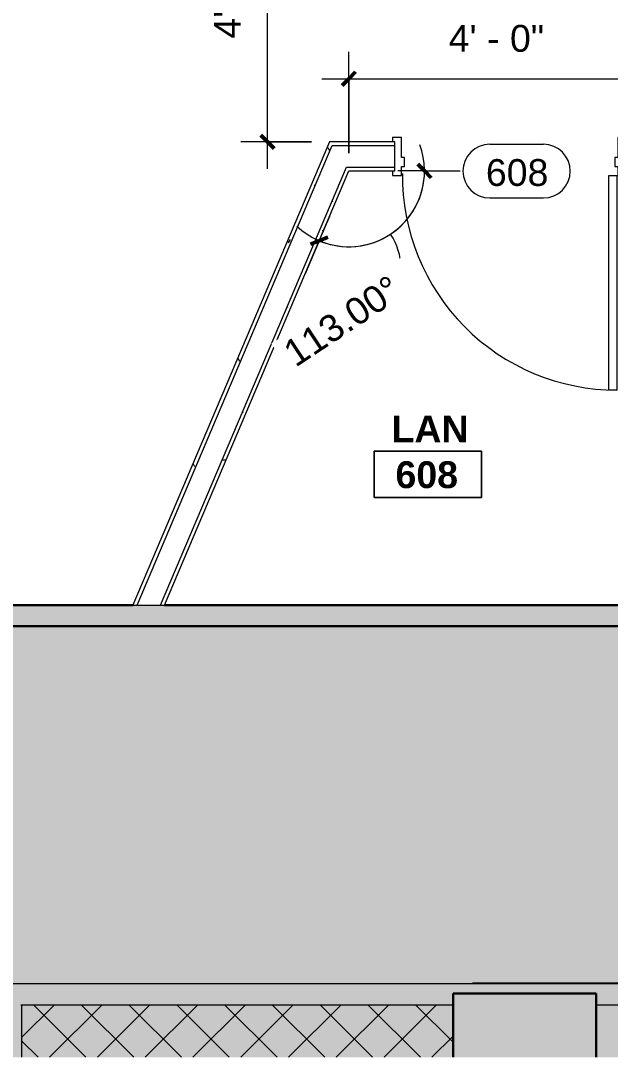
# Model space of a CAD drawing. Header units: inches. Extents: x 920 to 6887, y -557 to 2585.
# Drawn here: x 1854.9 to 1953.8, y 821.4 to 995.3 of the extents above; entities that cross this region are included whole.
import ezdxf

# ---------------------------------------------------------------- set-up
doc = ezdxf.new("R2010")
doc.units = ezdxf.units.IN
doc.header["$MEASUREMENT"] = 0
for name, color, linetype, lineweight in [('7200-WISCONSIN-AVE-6TH-FLOOR-031418_dwg _2_', 8, 'Continuous', 9), ('A-ANNO-DIMS', 211, 'Continuous', 9), ('A-ANNO-DIMS-48', 211, 'Continuous', 9), ('A-AREA-IDEN', 2, 'Continuous', 9), ('A-DETL-GENF', 92, 'Continuous', 9), ('A-DOOR', 31, 'Continuous', 18), ('A-DOOR-IDEN', 31, 'Continuous', 9), ('A-WALL', 113, 'Continuous', 13), ('A-WALL-PATT', 111, 'Continuous', 18), ('Bb-col', 7, 'Continuous', 9), ('I-WALL', 2, 'Continuous', 18), ('Q-CASE', 31, 'Continuous', 9), ('S-COLS', 52, 'Continuous', 18)]:
    doc.layers.add(name, color=color, linetype=linetype, lineweight=lineweight)
doc.styles.add('Swis721 Lt BT_1', font='swissl.ttf', dxfattribs={"height": 4.5})
doc.styles.add('Swis721 Lt BT_B_1', font='', dxfattribs={"height": 4.5})
doc.styles.get('Swis721 Lt BT_B_1').set_extended_font_data('Swis721 Lt BT', bold=True)
doc.dimstyles.new('OTJ_-_3_32__Linear__1_2__Tolerance', dxfattribs={"dimscale": 12, "dimtxt": 4.748918, "dimasz": 0.1875, "dimexe": 0.375, "dimexo": 0.25, "dimgap": 0.25, "dimtad": 1, "dimdec": 1, "dimrnd": 0.5, "dimzin": 3, "dimdsep": 46, "dimlunit": 4, "dimtxsty": 'Swis721 Lt BT_1', "dimblk1": 'OBLIQUE', "dimblk2": 'OBLIQUE', "dimsah": 1, "dimcen": 0.09, "dimdle": 0.375, "dimazin": 0, "dimtfac": 1, "dimtdec": 4, "dimtix": 1, "dimtmove": 0, "dimatfit": 3, "dimfxl": 1, "dimtvp": 1, "dimfrac": 2, "dimtolj": 1, "dimtzin": 0, "dimarcsym": 2})
doc.dimstyles.new('OTJ_-_Angular_-_3_32_', dxfattribs={"dimscale": 12, "dimtxt": 4.748918, "dimasz": 0.1875, "dimexe": 0.375, "dimexo": 0.25, "dimgap": 0.25, "dimtad": 1, "dimdec": 1, "dimrnd": 0.5, "dimzin": 3, "dimdsep": 46, "dimlunit": 4, "dimtxsty": 'Swis721 Lt BT_1', "dimblk1": 'OBLIQUE', "dimblk2": 'OBLIQUE', "dimsah": 1, "dimcen": 0.09, "dimdle": 0.375, "dimazin": 0, "dimtfac": 1, "dimtdec": 4, "dimtix": 1, "dimtmove": 1, "dimatfit": 3, "dimfxl": 1, "dimtvp": 1, "dimtfill": 1, "dimfrac": 2, "dimtolj": 1, "dimtzin": 0, "dimarcsym": 2})
pattern_1 = [(0, (-1271.5816, 0), (15.36, 3.84), [0.634, -10.886, 0.634, -10.886, -61.44]), (0, (-1271.5816, 0), (15.36, 3.84), [-23.04, 0.634, -22.406, 0.634, -10.886, -26.88]), (0, (-1271.5816, 0), (15.36, 3.84), [-57.6, 0.634, -7.046, 0.634, -18.566]), (120, (-1265.8216, 1.92), (-11.0055376, 11.38215), [0.634, -10.886, 0.634, -10.886, -61.44]), (120, (-1265.8216, 1.92), (-11.0055376, 11.38215), [-23.04, 0.634, -22.406, 0.634, -10.886, -26.88]), (120, (-1265.8216, 1.92), (-11.0055376, 11.38215), [-57.6, 0.634, -7.046, 0.634, -18.566]), (240, (-1263.9016, 9.6), (-4.3544624, -15.22215), [0.634, -10.886, 0.634, -10.886, -61.44]), (240, (-1263.9016, 9.6), (-4.3544624, -15.22215), [-23.04, 0.634, -22.406, 0.634, -10.886, -26.88]), (240, (-1263.9016, 9.6), (-4.3544624, -15.22215), [-57.6, 0.634, -7.046, 0.634, -18.566])]

# ---------------------------------------------------------------- blocks, each defined once
blk = doc.blocks.new('7200-WISCONSIN-AVE-6TH-FLOOR-031418_dwg _2_-7392751-Level 06  CONSTRUCTION')
at = {"layer": 'Bb-col', "flags": 128}
blk.add_lwpolyline([(3265.75, 833.75), (3265.75, 833.88), (3202.25, 833.88), (3202.25, 833.75)], dxfattribs=at)
blk = doc.blocks.new('Concrete-Rectangular-Column - 24 x 24-7025868-Level 06  CONSTRUCTION')
at = {"layer": 'S-COLS', "lineweight": 9}
blk.add_hatch(color=7, dxfattribs=at).paths.add_polyline_path([(12, 1.33), (12, 12), (-12, 12), (-12, 1.33)], flags=0)
at = {"layer": 'S-COLS', "color": 8, "lineweight": 30}
for p, q in [((12, 12), (-12, 12)), ((-12, 12), (-12, 1.33)), ((12, 1.33), (12, 12))]:
    blk.add_line(p, q, dxfattribs=at)
blk = doc.blocks.new('Casework 14 - Casework 3-6973266-Level 06  CONSTRUCTION')
at = {"layer": 'Q-CASE'}
h = blk.add_hatch(dxfattribs=at)
h.set_pattern_fill('FP_4', color=256, style=0, pattern_type=2)
h.set_pattern_definition([(45, (3.807, 23.187), (-4.006467, 4.006467), []), (135, (3.807, 23.187), (-4.006467, -4.006467), [])])
h.paths.add_polyline_path([(3130.46, 844.63), (3202.81, 844.63), (3202.81, 853.44), (3130.46, 853.44)], flags=0)
blk.add_line((3130.46, 853.44), (3130.46, 844.63), dxfattribs=at)
blk = doc.blocks.new('Door - Single - Solid Door-7376482-Level 06  CONSTRUCTION')
at = {"layer": 'A-DOOR'}
for p, q in [((-14.01, 39.28), (-12.63, 39.28)), ((-14.01, 3.28), (-14.01, 39.28)), ((-12.63, 39.28), (-12.63, 3.28)), ((-12.63, 3.28), (-14.01, 3.28))]:
    blk.add_line(p, q, dxfattribs=at)
at = {"layer": 'A-DOOR', "lineweight": 9}
for p, q in [((-15.63, 3.28), (-15.63, 2.53)), ((-14.13, 3.28), (-15.63, 3.28)), ((-14.13, 1.78), (-14.13, 3.28)), ((-13.63, 1.78), (-14.13, 1.78)), ((-13.63, 0.28), (-13.63, 1.78)), ((22.12, 1.78), (21.62, 1.78)), ((21.62, 1.78), (21.62, 0.28)), ((23.62, 3.28), (22.12, 3.28)), ((22.12, 3.28), (22.12, 1.78)), ((23.62, 2.53), (23.62, 3.28)), ((-14.13, -3.1), (-14.13, 0.28)), ((-14.13, 0.28), (-13.63, 0.28)), ((21.62, 0.28), (22.12, 0.28)), ((22.12, 0.28), (22.12, -3.1)), ((-15.63, -2.35), (-15.63, -3.1)), ((-15.63, -3.1), (-14.13, -3.1)), ((22.12, -3.1), (23.62, -3.1)), ((23.62, -3.1), (23.62, -2.35))]:
    blk.add_line(p, q, dxfattribs=at)
blk.add_arc((-14.01, 3.28), 36, 359.5, 90, dxfattribs=at)
blk = doc.blocks.new('Room Tag - Room Name and Number-3379422-Level 06  CONSTRUCTION')
at = {"layer": 'A-AREA-IDEN'}
for p, q in [((-0.1881, -0.1636), (-0.1881, -0.0018)), ((-0.1881, -0.0018), (0.1869, -0.0018)), ((0.1869, -0.0018), (-0.1881, -0.0018)), ((-0.1881, -0.0018), (-0.1881, -0.1636)), ((0.1869, -0.0018), (0.1869, -0.1636)), ((0.1869, -0.1636), (0.1869, -0.0018)), ((0.1869, -0.1636), (-0.1881, -0.1636)), ((-0.1881, -0.1636), (0.1869, -0.1636))]:
    blk.add_line(p, q, dxfattribs=at)
blk = doc.blocks.new('Door Tag - Door Tag-41184-Level 06  CONSTRUCTION')
at = {"layer": 'A-DOOR-IDEN'}
for p, q in [((-0.09375, 0.09375), (0.09375, 0.09375)), ((-0.09375, -0.09375), (0.09375, -0.09375))]:
    blk.add_line(p, q, dxfattribs=at)
for centre, start, end in [((-0.09375, 0), 90, 270), ((0.09375, 0), 270, 90)]:
    blk.add_arc(centre, 0.09375, start, end, dxfattribs=at)
blk = doc.blocks.new('DIMBLOCK6-Level 06  CONSTRUCTION')
at = {"layer": 'A-ANNO-DIMS-48'}
for p, q in [((1909.94, 973.07), (1909.94, 990.05)), ((1957.98, 973.07), (1957.98, 990.05)), ((1905.44, 985.55), (1962.48, 985.55)), ((1909.94, 985.55), (1909.94, 973.07)), ((1957.98, 985.55), (1957.98, 973.07))]:
    blk.add_line(p, q, dxfattribs=at)
at = {"layer": 'A-ANNO-DIMS-48', "lineweight": 50}
for p, q in [((1909.94, 985.55), (1908.82, 984.42)), ((1909.94, 985.55), (1911.07, 986.67)), ((1957.98, 985.55), (1956.86, 984.42)), ((1957.98, 985.55), (1959.11, 986.67))]:
    blk.add_line(p, q, dxfattribs=at)
at = {"layer": 'A-ANNO-DIMS-48', "color": 0, "insert": (1926.69, 994.56), "char_height": 4.5, "width": 17.4579, "attachment_point": 1, "line_spacing_factor": 1.005062, "style": 'Swis721 Lt BT_1'}
blk.add_mtext('4\' - 0"', dxfattribs=at)
blk = doc.blocks.new('_Oblique')
at = {"color": 0, "linetype": 'ByBlock', "lineweight": -2}
blk.add_line((-0.5, -0.5), (0.5, 0.5), dxfattribs=at)
blk = doc.blocks.new('DIMBLOCK7-Level 06  CONSTRUCTION')
at = {"layer": 'A-ANNO-DIMS-48'}
for p, q in [((1922.64, 970.07), (1918.14, 970.07)), ((1922.64, 970.07), (1928.64, 970.07)), ((1904.98, 958.37), (1906.74, 962.52)), ((1904.98, 958.37), (1902.63, 952.85)), ((1904.98, 958.37), (1904.98, 958.37))]:
    blk.add_line(p, q, dxfattribs=at)
at = {"layer": 'A-ANNO-DIMS-48', "lineweight": 50}
for p, q in [((1922.64, 970.07), (1921.52, 971.19)), ((1922.64, 970.07), (1923.77, 968.94)), ((1904.98, 958.37), (1903.5, 957.78)), ((1904.98, 958.37), (1906.45, 958.97))]:
    blk.add_line(p, q, dxfattribs=at)
at = {"layer": 'A-ANNO-DIMS-48'}
for start, end in [(226.7023, 20.2977), (247, 360)]:
    blk.add_arc((1909.94, 970.07), 12.7, start, end, dxfattribs=at)
blk.add_ellipse((1912.45, 956.49), major_axis=(-4.21, 6.36), ratio=0.708477, start_param=3.141593, end_param=4.712389, dxfattribs=at)
at = {"layer": 'A-ANNO-DIMS-48', "color": 0, "insert": (1898.51, 940.81), "char_height": 4.5, "width": 24.3325, "attachment_point": 1, "rotation": 33.5, "line_spacing_factor": 1.005062, "style": 'Swis721 Lt BT_1', "bg_fill": 3, "box_fill_scale": 1.25, "bg_fill_color": 256, "bg_fill_true_color": 13158600, "bg_fill_transparency": 0}
blk.add_mtext('113.00°', dxfattribs=at)
blk = doc.blocks.new('DIMBLOCK12-Level 06  CONSTRUCTION')
at = {"layer": 'A-ANNO-DIMS-48'}
for p, q in [((1896.33, 970.44), (1896.33, 1028.63)), ((1908.42, 1024.13), (1891.83, 1024.13)), ((1896.33, 1024.13), (1908.42, 1024.13)), ((1903.71, 974.94), (1891.83, 974.94)), ((1896.33, 974.94), (1903.71, 974.94))]:
    blk.add_line(p, q, dxfattribs=at)
at = {"layer": 'A-ANNO-DIMS-48', "lineweight": 50}
for p, q in [((1896.33, 1024.13), (1895.2, 1025.25)), ((1896.33, 1024.13), (1897.45, 1023)), ((1896.33, 974.94), (1895.2, 976.07)), ((1896.33, 974.94), (1897.45, 973.82))]:
    blk.add_line(p, q, dxfattribs=at)
at = {"layer": 'A-ANNO-DIMS-48', "color": 0, "insert": (1887.32, 992.26), "char_height": 4.5, "width": 17.4579, "attachment_point": 1, "rotation": 90, "line_spacing_factor": 1.005062, "style": 'Swis721 Lt BT_1'}
blk.add_mtext('4\' - 1"', dxfattribs=at)

msp = doc.modelspace()

# ---------------------------------------------------------------- hatches: boundary and pattern name
at = {"layer": 'A-DETL-GENF'}
h = msp.add_hatch(color=254, dxfattribs=at)
h.paths.add_polyline_path([(1675.45, 821.45), (1728.42, 821.45), (1728.42, 832.12), (1752.42, 832.12), (1752.42, 821.45), (1927.42, 821.45), (1927.42, 832.12), (1951.42, 832.12), (1951.42, 821.45), (1968.42, 821.45), (1968.42, 832.12), (1992.42, 832.12), (1992.42, 821.45), (2208.42, 821.45), (2208.42, 832.12), (2232.42, 832.12), (2232.42, 821.45), (2448.42, 821.45), (2448.42, 832.12), (2472.42, 832.12), (2472.42, 821.45), (2540.09, 821.45), (2540.09, 893.75), (1823.12, 893.75), (1821.97, 894.13), (1757, 894.13), (1757, 876.13), (1703.92, 876.13), (1684.62, 931.81), (1675.45, 928.75), (1675.45, 830.25)], flags=0)
h.paths.add_polyline_path([(2447.22, 897.25), (2540.09, 897.25), (2540.09, 1320.13), (2480.42, 1320.13), (2480.42, 1307.13), (2472.92, 1307.13), (2472.92, 1288.13), (2448.92, 1288.13), (2448.92, 1307.13), (2447.22, 1307.13), (2447.22, 1000.25)], flags=0)
h.paths.add_polyline_path([(1677.71, 934.49), (1721.49, 949.13), (1719.94, 953.62), (1676.2, 939), (1676.63, 937.73)], flags=0)
h.paths.add_polyline_path([(1675.45, 943.62), (1718.42, 957.99), (1709.59, 983.48), (1710.76, 983.88), (1711.39, 982), (1714.62, 983.08), (1715.27, 981.19), (1763.71, 997.38), (1762.44, 1001.17), (1766.24, 1002.44), (1764.97, 1006.23), (1768.76, 1007.5), (1756.71, 1043.54), (1752.92, 1042.29), (1751.65, 1046.07), (1747.86, 1044.8), (1746.59, 1048.59), (1740.9, 1046.69), (1739.79, 1050.01), (1773.93, 1061.42), (1721.94, 1216.96), (1675.45, 1201.42), (1675.45, 1028.5), (1697.11, 1035.74), (1702.02, 1021.05), (1698.7, 1019.94), (1694.9, 1031.31), (1675.45, 1024.81), (1675.45, 944.76)], flags=0)
h.paths.add_polyline_path([(1727.43, 946.12), (1724.53, 955.15), (1724.32, 955.08), (1727.42, 946.16)], flags=0)
h.paths.add_polyline_path([(1722.81, 959.45), (1723.12, 959.56), (1717.16, 978.13), (1716.42, 977.88), (1722.74, 959.63)], flags=0)
h.paths.add_polyline_path([(1765.61, 998.01), (1796.9, 1008.47), (1779.63, 1060.16), (1779.15, 1060), (1786.76, 1037.24), (1764, 1029.63), (1756.39, 1052.39), (1748.33, 1049.7), (1749.12, 1047.33), (1752.92, 1048.6), (1754.18, 1044.8), (1757.98, 1046.07), (1771.29, 1006.24), (1767.5, 1004.97), (1768.76, 1001.17), (1764.97, 999.91), (1765.56, 998.14)], flags=0)
h.paths.add_polyline_path([(2472.42, 1048.13), (2448.42, 1048.13), (2448.42, 1072.13), (2472.42, 1072.13)], flags=0)
h.paths.add_polyline_path([(1775.83, 1062.06), (1778.68, 1063.01), (1739.42, 1180.45), (1739.42, 1288.13), (1728.17, 1288.13), (1728.17, 1307.13), (1704.98, 1307.13), (1731.18, 1228.75), (1677.6, 1210.84), (1679.58, 1204.91), (1723.2, 1219.49), (1775.51, 1063.01)], flags=0)
h.paths.add_polyline_path([(1675.45, 1214.07), (1726.67, 1231.2), (1675.45, 1384.45), (1675.45, 1214.39)], flags=0)
h.paths.add_polyline_path([(1752.42, 1288.13), (1752.42, 1307.13), (1752.17, 1307.13), (1752.17, 1288.13)], flags=0)
at = {"layer": 'A-WALL-PATT', "lineweight": 9}
h = msp.add_hatch(dxfattribs=at)
h.set_pattern_fill('FP_5', color=256, style=0, pattern_type=2)
h.set_pattern_definition(pattern_1)
h.paths.add_polyline_path([(1874.42, 897.25), (1907.39, 974.94), (1906.71, 974.94), (1873.74, 897.25)], flags=0)
h = msp.add_hatch(dxfattribs=at)
h.set_pattern_fill('FP_5', color=256, style=0, pattern_type=2)
h.set_pattern_definition(pattern_1)
h.paths.add_polyline_path([(1878.35, 897.25), (1879.03, 897.25), (1910.21, 970.69), (1909.53, 970.69), (1891.61, 928.47)], flags=0)
h = msp.add_hatch(dxfattribs=at)
h.set_pattern_fill('FP_5', color=256, style=0, pattern_type=2)
h.set_pattern_definition(pattern_1)
h.paths.add_polyline_path([(1911.74, 970.07), (1917.67, 970.07), (1917.67, 970.69), (1910.21, 970.69), (1909.94, 970.07), (1911.07, 970.07)], flags=0)
h.paths.add_polyline_path([(1957.98, 970.07), (1957.98, 970.69), (1956.17, 970.69), (1956.17, 970.07)], flags=0)
msp.add_hatch(color=7, dxfattribs=at).paths.add_polyline_path([(1992.42, 893.75), (2540.09, 893.75), (2540.09, 897.25), (1828.1, 897.25), (1823.12, 893.75), (1891.61, 893.75)], flags=0)

# ---------------------------------------------------------------- linework, layer by layer
at = {"layer": 'A-WALL', "lineweight": 18}
for p, q in [((1874.42, 897.25), (1907.13, 974.32)), ((1907.13, 974.32), (1917.67, 974.32)), ((1878.35, 897.25), (1909.53, 970.69)), ((1909.53, 970.69), (1917.67, 970.69)), ((1873.74, 897.25), (1879.03, 897.25))]:
    msp.add_line(p, q, dxfattribs=at)
at = {"layer": 'I-WALL'}
for p, q in [((1906.71, 974.94), (1873.74, 897.25)), ((1917.67, 974.94), (1906.71, 974.94)), ((1917.67, 970.07), (1917.67, 974.94)), ((1879.03, 897.25), (1909.94, 970.07)), ((1909.94, 970.07), (1917.67, 970.07)), ((2230.92, 833.75), (1680.85, 833.75)), ((1854.92, 830.25), (1927.42, 830.25)), ((1951.42, 830.25), (1968.42, 830.25))]:
    msp.add_line(p, q, dxfattribs=at)
at = {"layer": 'I-WALL', "color": 8, "lineweight": 30}
for p, q in [((1873.74, 897.25), (1828.1, 897.25)), ((1957.98, 897.25), (1879.03, 897.25)), ((1823.12, 893.75), (2540.09, 893.75))]:
    msp.add_line(p, q, dxfattribs=at)

# ---------------------------------------------------------------- block references
at = {"layer": '7200-WISCONSIN-AVE-6TH-FLOOR-031418_dwg _2_', "color": 7}
msp.add_blockref('7200-WISCONSIN-AVE-6TH-FLOOR-031418_dwg _2_-7392751-Level 06  CONSTRUCTION', (-1271.58, 0), dxfattribs=at)
at = {"layer": 'A-AREA-IDEN', "xscale": 47.99999999999997, "yscale": 47.99999999999997, "zscale": 47.99999999999997}
msp.add_blockref('Room Tag - Room Name and Number-3379422-Level 06  CONSTRUCTION', (1923.22, 923.19), dxfattribs=at)
at = {"layer": 'A-DOOR', "rotation": 180}
msp.add_blockref('Door - Single - Solid Door-7376482-Level 06  CONSTRUCTION', (1940.91, 972.59), dxfattribs=at)
at = {"layer": 'A-DOOR-IDEN', "xscale": 47.99999999999997, "yscale": 47.99999999999997, "zscale": 47.99999999999997}
msp.add_blockref('Door Tag - Door Tag-41184-Level 06  CONSTRUCTION', (1938.08, 970.05), dxfattribs=at)
at = {"layer": 'Q-CASE'}
msp.add_blockref('Casework 14 - Casework 3-6973266-Level 06  CONSTRUCTION', (-1275.39, -23.19), dxfattribs=at)
at = {"layer": 'S-COLS', "lineweight": 9}
msp.add_blockref('Concrete-Rectangular-Column - 24 x 24-7025868-Level 06  CONSTRUCTION', (1939.42, 820.12), dxfattribs=at)

# ---------------------------------------------------------------- texts
at = {"layer": 'A-AREA-IDEN', "char_height": 4.5, "attachment_point": 1, "style": 'Swis721 Lt BT_B_1'}
for s, insert, width in [('LAN', (1917.1, 929.05), 14.6955), ('608', (1917.77, 921.39), 12.726)]:
    msp.add_mtext(s, dxfattribs=dict(at, insert=insert, width=width))
at = {"layer": 'A-DOOR-IDEN', "insert": (1932.93, 972.06), "char_height": 4.5, "width": 12.2715, "attachment_point": 1, "style": 'Swis721 Lt BT_1'}
msp.add_mtext('608', dxfattribs=at)

# ---------------------------------------------------------------- dimensions: what is measured, and where the dimension line sits
at = {"layer": 'A-ANNO-DIMS'}
dim = msp.add_linear_dim(base=(1957.98, 985.55), p1=(1909.94, 970.07), p2=(1957.98, 970.07), dimstyle='OTJ_-_3_32__Linear__1_2__Tolerance', override={"dimpost": '<>', "dimfxl": 48.040854}, dxfattribs=at)
dim.commit()
dim.dimension.update_dxf_attribs({"geometry": 'DIMBLOCK6-Level 06  CONSTRUCTION', "text_midpoint": (1933.96, 990.86)})

# ---------------------------------------------------------------- next in the draw order: dimensions: what is measured, and where the dimension line sits
dim = msp.add_angular_dim_3p(base=(1920, 962.3), center=(1909.94, 970.07), p1=(1901.46, 950.09), p2=(1931.64, 970.07), dimstyle='OTJ_-_Angular_-_3_32_', override={"dimpost": '<>', "dimfxl": 36.19476}, dxfattribs=at)
dim.commit()
dim.dimension.update_dxf_attribs({"geometry": 'DIMBLOCK7-Level 06  CONSTRUCTION', "text_midpoint": (1910.31, 945.02), "dimtype": 165, "text_rotation": 33.5})

# ---------------------------------------------------------------- next in the draw order: dimensions: what is measured, and where the dimension line sits
dim = msp.add_linear_dim(base=(1896.33, 1024.13), p1=(1906.71, 974.94), p2=(1911.42, 1024.13), angle=90, dimstyle='OTJ_-_3_32__Linear__1_2__Tolerance', override={"dimpost": '<>', "dimfxl": 49.411924}, dxfattribs=at)
dim.commit()
dim.dimension.update_dxf_attribs({"geometry": 'DIMBLOCK12-Level 06  CONSTRUCTION', "text_midpoint": (1891.08, 999.53)})

doc.saveas('drawing.dxf')
